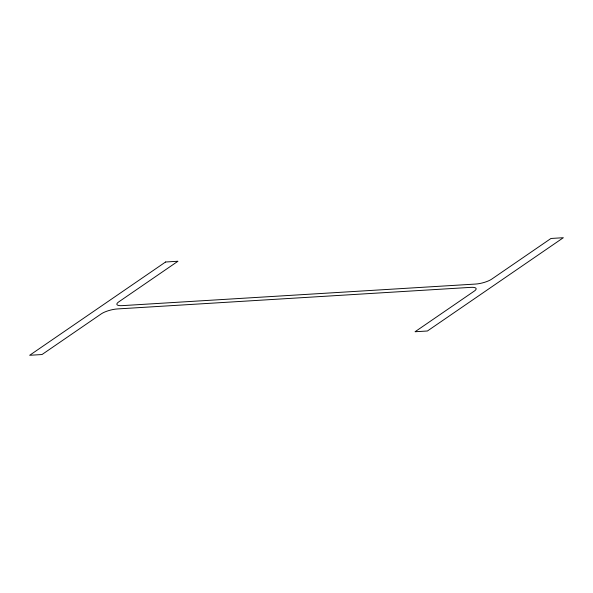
<?xml version="1.0" encoding="UTF-8"?>
<svg xmlns="http://www.w3.org/2000/svg" width="593" height="593" viewBox="0 0 593 593"><rect width="100%" height="100%" fill="white"/><g stroke="black" fill="none" stroke-linecap="round" stroke-linejoin="round"><path stroke-width="0.89" d="M165.588 262.002L29.65 355.289L42.021 354.532L101.299 313.853A11.979 3.202 -14.8 0 1 117.347 308.946L470.835 287.36A11.979 3.202 -14.8 0 1 474.318 291.074L415.041 331.754L427.412 330.998L563.35 237.711L550.979 238.468L491.701 279.147A11.979 3.202 -14.8 0 1 475.653 284.054L122.165 305.64A11.979 3.202 -14.8 0 1 118.682 301.926L177.959 261.246L165.588 262.002"/></g></svg>
